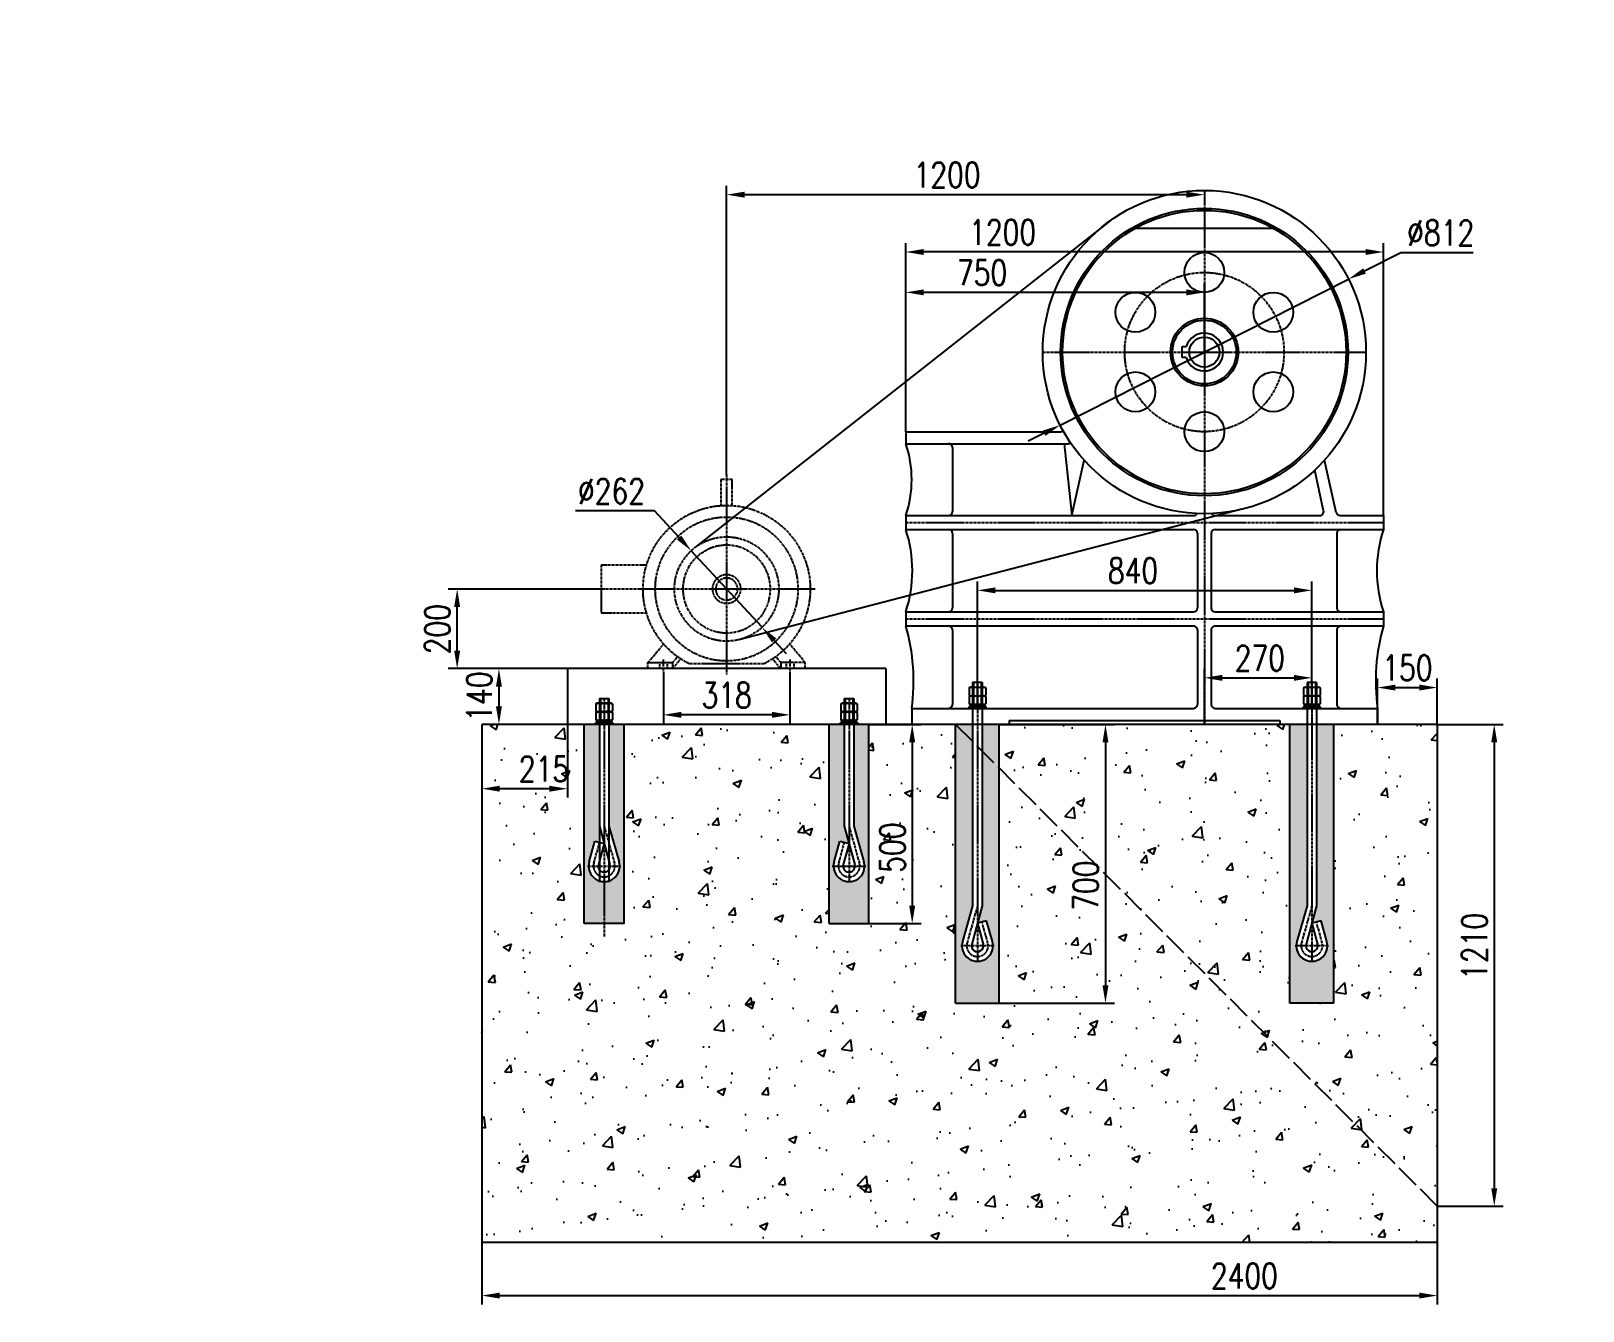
# Model space of a CAD drawing. Extents: x -2130 to 40755, y -2746 to 19315.
# Drawn here: x 7494 to 11392, y 3968 to 7182 of the extents above; entities that cross this region are included whole.
import ezdxf

# ---------------------------------------------------------------- set-up
doc = ezdxf.new("R2010")
doc.units = 0
doc.header["$LTSCALE"] = 5
doc.header["$MEASUREMENT"] = 0
for name, pattern in [('ACAD_ISO02W100', [15, 12, -3]), ('CENTER', [2, 1.25, -0.25, 0.25, -0.25]), ('DASHED', [0.75, 0.5, -0.25])]:
    doc.linetypes.add(name, pattern=pattern)
doc.layers.get('0').update_dxf_attribs({"linetype": 'CONTINUOUS'})
doc.layers.get('DEFPOINTS').update_dxf_attribs({"linetype": 'CONTINUOUS'})
for name, color, linetype in [('1', 1, 'CONTINUOUS'), ('2', 2, 'DASHED'), ('3', 3, 'CENTER'), ('DIM', 7, 'CONTINUOUS'), ('点画线', 3, 'CENTER'), ('虚线', 2, 'ACAD_ISO02W100')]:
    doc.layers.add(name, color=color, linetype=linetype)
doc.layers.add('粗实线', color=7, linetype='CONTINUOUS', lineweight=25)
doc.styles.add('HZ', font='gbenor.shx', dxfattribs={"bigfont": 'gbcbig.shx'})
doc.styles.get("Standard").update_dxf_attribs({"font": 'gbenor.shx', "bigfont": 'gbcbig.shx'})
doc.styles.add('样式 1', font='txt.shx', dxfattribs={"width": 0.78, "bigfont": 'gbcbig.shx'})
doc.dimstyles.new('20', dxfattribs={"dimscale": 20, "dimtxt": 3.5, "dimasz": 2.5, "dimexe": 0.18, "dimexo": 0, "dimgap": 0.5, "dimtad": 1, "dimtoh": 1, "dimdsep": 46, "dimtxsty": 'Standard', "dimcen": 0.09, "dimclrd": 1, "dimclre": 1, "dimclrt": 3, "dimazin": 2, "dimtm": 1e-09, "dimtfac": 1, "dimtmove": 0, "dimatfit": 3, "dimfxl": 0, "dimtolj": 1, "dimtzin": 0, "dimarcsym": 0})
doc.dimstyles.new('ISO-25', dxfattribs={"dimscale": 18, "dimtxt": 3.5, "dimasz": 2.5, "dimexe": 1.25, "dimexo": 0, "dimgap": 1, "dimtad": 1, "dimtoh": 1, "dimdsep": 46, "dimtxsty": 'HZ', "dimcen": 2.5, "dimclrd": 1, "dimclre": 1, "dimclrt": 3, "dimadec": 0, "dimazin": 0, "dimtfac": 1, "dimtmove": 0, "dimatfit": 0, "dimfxl": 0, "dimarcsym": 0})

# ---------------------------------------------------------------- blocks, each defined once
blk = doc.blocks.new('*D64')
at = {"layer": 'DEFPOINTS', "color": 0}
for p in [(10803.6, 6559.4), (10079.1, 6192.6)]:
    blk.add_point(p, dxfattribs=at)
at = {"layer": '粗实线', "color": 1, "lineweight": -2}
for p, q in [((10843.7, 6579.7), (10935.1, 6626)), ((10935.1, 6626), (11116.9, 6626)), ((10079.1, 6192.6), (10803.6, 6559.4)), ((10039, 6172.3), (9998.8, 6152))]:
    blk.add_line(p, q, dxfattribs=at)
at = {"layer": '粗实线', "color": 1}
for points in [[(10840.3, 6586.4), (10847.1, 6573), (10803.6, 6559.4)], [(10035.6, 6179), (10042.4, 6165.6), (10079.1, 6192.6)]]:
    blk.add_solid(points, dxfattribs=at)
at = {"layer": '粗实线', "color": 3, "insert": (11035, 6675.5), "char_height": 63, "attachment_point": 5, "style": '样式 1'}
blk.add_mtext('∅812', dxfattribs=at)
blk = doc.blocks.new('*D63')
at = {"layer": 'DEFPOINTS', "color": 0}
for p in [(9152.5, 5877.2), (9330.3, 5684.8)]:
    blk.add_point(p, dxfattribs=at)
at = {"layer": '粗实线', "color": 1, "lineweight": -2}
for p, q in [((9060.3, 5977), (8862.1, 5977)), ((9121.9, 5910.3), (9060.3, 5977)), ((9330.3, 5684.8), (9152.5, 5877.2)), ((9360.8, 5651.8), (9391.3, 5618.7))]:
    blk.add_line(p, q, dxfattribs=at)
at = {"layer": '粗实线', "color": 1}
for points in [[(9127.4, 5915.4), (9116.4, 5905.2), (9152.5, 5877.2)], [(9366.3, 5656.8), (9355.3, 5646.7), (9330.3, 5684.8)]]:
    blk.add_solid(points, dxfattribs=at)
at = {"layer": '粗实线', "color": 3, "insert": (8952.2, 6026.5), "char_height": 63, "attachment_point": 5, "style": '样式 1'}
blk.add_mtext('∅262', dxfattribs=at)
blk = doc.blocks.new('*D96')
at = {"layer": 'DEFPOINTS', "color": 0}
for p in [(9691.4, 6627.4), (9691.4, 6176), (10891.4, 5965.5)]:
    blk.add_point(p, dxfattribs=at)
at = {"layer": '粗实线', "color": 1, "lineweight": -2}
for p, q in [((9691.4, 6176), (9691.4, 6649.9)), ((10846.4, 6627.4), (9736.4, 6627.4)), ((10891.4, 5965.5), (10891.4, 6649.9))]:
    blk.add_line(p, q, dxfattribs=at)
at = {"layer": '粗实线', "color": 1}
for points in [[(9736.4, 6634.9), (9736.4, 6619.9), (9691.4, 6627.4)], [(10846.4, 6634.9), (10846.4, 6619.9), (10891.4, 6627.4)]]:
    blk.add_solid(points, dxfattribs=at)
at = {"layer": '粗实线', "color": 3, "insert": (9934.6, 6676.9), "char_height": 63, "attachment_point": 5, "style": '样式 1'}
blk.add_mtext('1200', dxfattribs=at)
blk = doc.blocks.new('*D68')
at = {"layer": 'DEFPOINTS', "color": 0}
for p in [(10711.4, 5777.6), (9871.4, 5490.9), (10711.4, 5481.1)]:
    blk.add_point(p, dxfattribs=at)
at = {"layer": '粗实线', "color": 1, "lineweight": -2}
for p, q in [((9871.4, 5490.9), (9871.4, 5800.1)), ((9916.4, 5777.6), (10666.4, 5777.6)), ((10711.4, 5481.1), (10711.4, 5800.1))]:
    blk.add_line(p, q, dxfattribs=at)
at = {"layer": '粗实线', "color": 1}
for points in [[(9916.4, 5785.1), (9916.4, 5770.1), (9871.4, 5777.6)], [(10666.4, 5785.1), (10666.4, 5770.1), (10711.4, 5777.6)]]:
    blk.add_solid(points, dxfattribs=at)
at = {"layer": '粗实线', "color": 3, "insert": (10262.1, 5827.1), "char_height": 63, "attachment_point": 5, "style": '样式 1'}
blk.add_mtext('840', dxfattribs=at)
blk = doc.blocks.new('*D95')
at = {"layer": 'DEFPOINTS', "color": 0}
for p in [(10711.4, 5557.9), (10711.4, 5481.1), (10441.4, 5441)]:
    blk.add_point(p, dxfattribs=at)
at = {"layer": '粗实线', "color": 1, "lineweight": -2}
for p, q in [((10441.4, 5441), (10441.4, 5580.4)), ((10711.4, 5481.1), (10711.4, 5580.4)), ((10486.4, 5557.9), (10666.4, 5557.9))]:
    blk.add_line(p, q, dxfattribs=at)
at = {"layer": '粗实线', "color": 1}
for points in [[(10486.4, 5565.4), (10486.4, 5550.4), (10441.4, 5557.9)], [(10666.4, 5565.4), (10666.4, 5550.4), (10711.4, 5557.9)]]:
    blk.add_solid(points, dxfattribs=at)
at = {"layer": '粗实线', "color": 3, "insert": (10580.7, 5607.4), "char_height": 63, "attachment_point": 5, "style": '样式 1'}
blk.add_mtext('270', dxfattribs=at)
blk = doc.blocks.new('*D94')
at = {"layer": 'DEFPOINTS', "color": 0}
for p in [(9691.4, 6526), (10441.4, 6376), (9691.4, 6176)]:
    blk.add_point(p, dxfattribs=at)
at = {"layer": '粗实线', "color": 1, "lineweight": -2}
for p, q in [((9691.4, 6176), (9691.4, 6548.5)), ((10396.4, 6526), (9736.4, 6526)), ((10441.4, 6376), (10441.4, 6548.5))]:
    blk.add_line(p, q, dxfattribs=at)
at = {"layer": '粗实线', "color": 1}
for points in [[(9736.4, 6533.5), (9736.4, 6518.5), (9691.4, 6526)], [(10396.4, 6533.5), (10396.4, 6518.5), (10441.4, 6526)]]:
    blk.add_solid(points, dxfattribs=at)
at = {"layer": '粗实线', "color": 3, "insert": (9883, 6575.5), "char_height": 63, "attachment_point": 5, "style": '样式 1'}
blk.add_mtext('750', dxfattribs=at)
blk = doc.blocks.new('*U0', base_point=(2278.5, -21185.5))
at = {"color": 7}
for p, q in [((2264.3, -20910.5), (2292.8, -20910.5)), ((2264.3, -20976), (2264.3, -20910.5)), ((2292.8, -20910.5), (2292.8, -20976)), ((2479.8, -21125.5), (2593.5, -21125.5)), ((2593.5, -21125.5), (2593.5, -21245.5)), ((2593.5, -21245.5), (2479.8, -21245.5)), ((2081, -21370.3), (2120.3, -21323.5)), ((2142.6, -21370.3), (2155.1, -21355.4)), ((2142.6, -21385.5), (2163.2, -21361)), ((2414.4, -21385.5), (2393.9, -21361)), ((2414.4, -21370.3), (2401.9, -21355.4)), ((2476, -21370.3), (2436.8, -21323.5)), ((2081, -21370.3), (2142.6, -21370.3)), ((2081, -21385.5), (2081, -21370.3)), ((2081, -21385.5), (2142.6, -21385.5)), ((2142.6, -21370.3), (2142.6, -21385.5)), ((2184.9, -21373.5), (2372.1, -21373.5)), ((2476, -21370.3), (2414.4, -21370.3)), ((2414.4, -21370.3), (2414.4, -21385.5)), ((2414.4, -21385.5), (2476, -21385.5)), ((2476, -21385.5), (2476, -21370.3))]:
    blk.add_line(p, q, dxfattribs=at)
at = {"color": 3, "linetype": 'CENTER'}
for p, q in [((2278.5, -20898.5), (2278.5, -21400.5)), ((2056.5, -21185.5), (2607, -21185.5))]:
    blk.add_line(p, q, dxfattribs=at)
at = {"color": 7}
for radius in [180, 110, 35.8, 27.5]:
    blk.add_circle((2278.5, -21185.5), radius, dxfattribs=at)
blk.add_arc((2278.5, -21185.5), 210, 296.461, 243.539, dxfattribs=at)
at = {"layer": '1', "color": 1}
for p, q in [((2068.5, -21185.5), (2068.5, -21184.5)), ((2488.5, -21185.5), (2488.5, -21184.5))]:
    blk.add_line(p, q, dxfattribs=at)
at = {"layer": '2', "color": 2}
for p, q in [((2110, -21370.3), (2110, -21385.5)), ((2129, -21370.3), (2129, -21385.5)), ((2428, -21370.3), (2428, -21385.5)), ((2447, -21370.3), (2447, -21385.5))]:
    blk.add_line(p, q, dxfattribs=at)
at = {"layer": '3', "color": 3}
for p, q in [((2119.5, -21362.3), (2119.5, -21393.5)), ((2437.5, -21362.3), (2437.5, -21393.5))]:
    blk.add_line(p, q, dxfattribs=at)
blk = doc.blocks.new('*D82')
at = {"layer": 'DEFPOINTS', "color": 0}
for p in [(8564.5, 5781), (8912.9, 5781), (8841.4, 5581)]:
    blk.add_point(p, dxfattribs=at)
at = {"layer": '粗实线', "color": 1, "lineweight": -2}
for p, q in [((8912.9, 5781), (8542, 5781)), ((8564.5, 5626), (8564.5, 5736)), ((8841.4, 5581), (8542, 5581))]:
    blk.add_line(p, q, dxfattribs=at)
at = {"layer": '粗实线', "color": 1}
for points in [[(8557, 5736), (8572, 5736), (8564.5, 5781)], [(8557, 5626), (8572, 5626), (8564.5, 5581)]]:
    blk.add_solid(points, dxfattribs=at)
at = {"layer": '粗实线', "color": 3, "insert": (8515, 5680.1), "char_height": 63, "attachment_point": 5, "rotation": 90, "style": '样式 1'}
blk.add_mtext('200', dxfattribs=at)
blk = doc.blocks.new('*D81')
at = {"layer": 'DEFPOINTS', "color": 0}
for p in [(9082.4, 5573), (9400.4, 5573), (9082.4, 5465)]:
    blk.add_point(p, dxfattribs=at)
at = {"layer": '粗实线', "color": 1, "lineweight": -2}
for p, q in [((9082.4, 5573), (9082.4, 5442.5)), ((9400.4, 5573), (9400.4, 5442.5)), ((9355.4, 5465), (9127.4, 5465))]:
    blk.add_line(p, q, dxfattribs=at)
at = {"layer": '粗实线', "color": 1}
for points in [[(9127.4, 5472.5), (9127.4, 5457.5), (9082.4, 5465)], [(9355.4, 5472.5), (9355.4, 5457.5), (9400.4, 5465)]]:
    blk.add_solid(points, dxfattribs=at)
at = {"layer": '粗实线', "color": 3, "insert": (9241.4, 5514.5), "char_height": 63, "attachment_point": 5, "style": '样式 1'}
blk.add_mtext('318', dxfattribs=at)
blk = doc.blocks.new('*D80')
at = {"layer": 'DEFPOINTS', "color": 0}
for p in [(8841.4, 5581), (8669.5, 5441), (8841.4, 5441)]:
    blk.add_point(p, dxfattribs=at)
at = {"layer": '粗实线', "color": 1, "lineweight": -2}
for p, q in [((8841.4, 5581), (8647, 5581)), ((8669.5, 5536), (8669.5, 5486)), ((8841.4, 5441), (8647, 5441))]:
    blk.add_line(p, q, dxfattribs=at)
at = {"layer": '粗实线', "color": 1}
for points in [[(8662, 5536), (8677, 5536), (8669.5, 5581)], [(8662, 5486), (8677, 5486), (8669.5, 5441)]]:
    blk.add_solid(points, dxfattribs=at)
at = {"layer": '粗实线', "color": 3, "insert": (8620, 5511), "char_height": 63, "attachment_point": 5, "rotation": 90, "style": '样式 1'}
blk.add_mtext('140', dxfattribs=at)
blk = doc.blocks.new('*U2')
at = {"layer": '3', "color": 7, "linetype": 'Continuous'}
for p, q in [((212.3, -21297.5), (212.3, -21301.5)), ((256.3, -21297.5), (212.3, -21297.5)), ((212.3, -21301.5), (256.3, -21301.5)), ((256.3, -21301.5), (256.3, -21297.5))]:
    blk.add_line(p, q, dxfattribs=at)
at = {"layer": '3', "color": 3, "linetype": 'CENTER'}
blk.add_line((234.3, -21289.5), (234.3, -21309.5), dxfattribs=at)
blk = doc.blocks.new('*U3')
at = {"layer": '3', "color": 3, "linetype": 'CENTER'}
blk.add_line((234.3, -21279.5), (234.3, -21309.5), dxfattribs=at)
at = {"layer": '3', "color": 7, "linetype": 'Continuous'}
for p, q in [((216.1, -21291.5), (216.1, -21297.5)), ((252.6, -21291.5), (216.1, -21291.5)), ((216.1, -21297.5), (252.6, -21297.5)), ((234.3, -21297.5), (230.8, -21291.5)), ((234.3, -21291.5), (237.8, -21297.5)), ((252.6, -21297.5), (252.6, -21291.5))]:
    blk.add_line(p, q, dxfattribs=at)
blk = doc.blocks.new('*U4')
at = {"layer": '3', "color": 7, "linetype": 'Continuous'}
for p, q in [((213.5, -21271.6), (216.3, -21270)), ((213.5, -21271.6), (213.5, -21289.9)), ((216.3, -21270), (252.3, -21270)), ((223.9, -21271.6), (223.9, -21289.9)), ((244.7, -21271.6), (244.7, -21289.9)), ((252.3, -21270), (255.1, -21271.6)), ((255.1, -21271.6), (255.1, -21289.9)), ((213.5, -21289.9), (216.3, -21291.5)), ((216.3, -21291.5), (252.3, -21291.5)), ((252.3, -21291.5), (255.1, -21289.9))]:
    blk.add_line(p, q, dxfattribs=at)
at = {"layer": '3', "color": 3, "linetype": 'CENTER'}
blk.add_line((234.3, -21265.7), (234.3, -21295.8), dxfattribs=at)
at = {"layer": '3', "color": 7, "linetype": 'Continuous'}
for centre, radius, start, end in [((218.7, -21279.2), 9.2, 55.6158, 124.3842), ((234.3, -21304.4), 34.4, 72.412, 107.588), ((249.9, -21279.2), 9.2, 55.6158, 124.3842), ((218.7, -21282.3), 9.2, 235.6158, 304.3842), ((234.3, -21257.1), 34.4, 252.412, 287.588), ((249.9, -21282.3), 9.2, 235.6158, 304.3842)]:
    blk.add_arc(centre, radius, start, end, dxfattribs=at)
blk = doc.blocks.new('*D70')
at = {"layer": 'DEFPOINTS', "color": 0}
for p in [(10441.4, 6782), (10441.4, 6771.4), (9241.4, 6068)]:
    blk.add_point(p, dxfattribs=at)
at = {"layer": '粗实线', "color": 1, "lineweight": -2}
for p, q in [((9241.4, 6068), (9241.4, 6793.9)), ((9286.4, 6771.4), (10396.4, 6771.4)), ((10441.4, 6782), (10441.4, 6748.9))]:
    blk.add_line(p, q, dxfattribs=at)
at = {"layer": '粗实线', "color": 1}
for points in [[(9286.4, 6778.9), (9286.4, 6763.9), (9241.4, 6771.4)], [(10396.4, 6778.9), (10396.4, 6763.9), (10441.4, 6771.4)]]:
    blk.add_solid(points, dxfattribs=at)
at = {"layer": '粗实线', "color": 3, "insert": (9795.1, 6820.9), "char_height": 63, "attachment_point": 5, "style": '样式 1'}
blk.add_mtext('1200', dxfattribs=at)
blk = doc.blocks.new('*D97')
at = {"layer": 'DEFPOINTS', "color": 0}
for p in [(8626.4, 4141), (11026.4, 4141), (11026.4, 4006.5)]:
    blk.add_point(p, dxfattribs=at)
at = {"layer": '粗实线', "color": 1, "lineweight": -2}
for p, q in [((8626.4, 4141), (8626.4, 3984)), ((11026.4, 4141), (11026.4, 3984)), ((8671.4, 4006.5), (10981.4, 4006.5))]:
    blk.add_line(p, q, dxfattribs=at)
at = {"layer": '粗实线', "color": 1}
for points in [[(8671.4, 4014), (8671.4, 3999), (8626.4, 4006.5)], [(10981.4, 4014), (10981.4, 3999), (11026.4, 4006.5)]]:
    blk.add_solid(points, dxfattribs=at)
at = {"layer": '粗实线', "color": 3, "insert": (10541.9, 4056), "char_height": 63, "attachment_point": 5, "style": '样式 1'}
blk.add_mtext('2400', dxfattribs=at)
blk = doc.blocks.new('*D98')
at = {"layer": 'DEFPOINTS', "color": 0}
for p in [(11026.4, 5533.5), (10876.4, 5441), (11026.4, 5441)]:
    blk.add_point(p, dxfattribs=at)
at = {"layer": '粗实线', "color": 1, "lineweight": -2}
for p, q in [((10876.4, 5441), (10876.4, 5556)), ((11026.4, 5441), (11026.4, 5556)), ((10921.4, 5533.5), (10981.4, 5533.5))]:
    blk.add_line(p, q, dxfattribs=at)
at = {"layer": '粗实线', "color": 1}
for points in [[(10921.4, 5541), (10921.4, 5526), (10876.4, 5533.5)], [(10981.4, 5541), (10981.4, 5526), (11026.4, 5533.5)]]:
    blk.add_solid(points, dxfattribs=at)
at = {"layer": '粗实线', "color": 3, "insert": (10951.4, 5583), "char_height": 63, "attachment_point": 5, "style": '样式 1'}
blk.add_mtext('150', dxfattribs=at)
blk = doc.blocks.new('*D99')
at = {"layer": 'DEFPOINTS', "color": 0}
for p in [(8626.4, 5441), (8841.4, 5441), (8626.4, 5279.5)]:
    blk.add_point(p, dxfattribs=at)
at = {"layer": '粗实线', "color": 1, "lineweight": -2}
for p, q in [((8626.4, 5441), (8626.4, 5257)), ((8841.4, 5441), (8841.4, 5257)), ((8796.4, 5279.5), (8671.4, 5279.5))]:
    blk.add_line(p, q, dxfattribs=at)
at = {"layer": '粗实线', "color": 1}
for points in [[(8671.4, 5287), (8671.4, 5272), (8626.4, 5279.5)], [(8796.4, 5287), (8796.4, 5272), (8841.4, 5279.5)]]:
    blk.add_solid(points, dxfattribs=at)
at = {"layer": '粗实线', "color": 3, "insert": (8782.5, 5329), "char_height": 63, "attachment_point": 5, "style": '样式 1'}
blk.add_mtext('215', dxfattribs=at)
blk = doc.blocks.new('*D102')
at = {"layer": 'DEFPOINTS', "color": 0}
for p in [(9598.9, 5441), (9598.9, 4941), (9707.5, 4941)]:
    blk.add_point(p, dxfattribs=at)
at = {"layer": '粗实线', "color": 1, "lineweight": -2}
for p, q in [((9598.9, 5441), (9730, 5441)), ((9707.5, 5396), (9707.5, 4986)), ((9598.9, 4941), (9730, 4941))]:
    blk.add_line(p, q, dxfattribs=at)
at = {"layer": '粗实线', "color": 1}
for points in [[(9700, 5396), (9715, 5396), (9707.5, 5441)], [(9700, 4986), (9715, 4986), (9707.5, 4941)]]:
    blk.add_solid(points, dxfattribs=at)
at = {"layer": '粗实线', "color": 3, "insert": (9658, 5131.5), "char_height": 63, "attachment_point": 5, "rotation": 90, "style": '样式 1'}
blk.add_mtext('500', dxfattribs=at)
blk = doc.blocks.new('*D103')
at = {"layer": 'DEFPOINTS', "color": 0}
for p in [(9926.4, 5441), (9926.4, 4741), (10193, 4741)]:
    blk.add_point(p, dxfattribs=at)
at = {"layer": '粗实线', "color": 1, "lineweight": -2}
for p, q in [((9926.4, 5441), (10215.5, 5441)), ((10193, 5396), (10193, 4786)), ((9926.4, 4741), (10215.5, 4741))]:
    blk.add_line(p, q, dxfattribs=at)
at = {"layer": '粗实线', "color": 1}
for points in [[(10185.5, 5396), (10200.5, 5396), (10193, 5441)], [(10185.5, 4786), (10200.5, 4786), (10193, 4741)]]:
    blk.add_solid(points, dxfattribs=at)
at = {"layer": '粗实线', "color": 3, "insert": (10143.5, 5036), "char_height": 63, "attachment_point": 5, "rotation": 90, "style": '样式 1'}
blk.add_mtext('700', dxfattribs=at)
blk = doc.blocks.new('*D112')
at = {"layer": 'DEFPOINTS', "color": 0}
for p in [(11026.4, 5441), (11026.4, 4231), (11169.5, 4231)]:
    blk.add_point(p, dxfattribs=at)
at = {"layer": '粗实线', "color": 1, "lineweight": -2}
for p, q in [((11026.4, 5441), (11192, 5441)), ((11169.5, 5396), (11169.5, 4276)), ((11026.4, 4231), (11192, 4231))]:
    blk.add_line(p, q, dxfattribs=at)
at = {"layer": '粗实线', "color": 1}
for points in [[(11162, 5396), (11177, 5396), (11169.5, 5441)], [(11162, 4276), (11177, 4276), (11169.5, 4231)]]:
    blk.add_solid(points, dxfattribs=at)
at = {"layer": '粗实线', "color": 3, "insert": (11120, 4883.5), "char_height": 63, "attachment_point": 5, "rotation": 90, "style": '样式 1'}
blk.add_mtext('1210', dxfattribs=at)
blk = doc.blocks.new('*D278')
at = {"color": 1, "lineweight": -2}
for p, q in [((6935.4, 16333.9), (7097.2, 16333.9)), ((7093.6, 16283.9), (7093.6, 16121.9)), ((6935.4, 16071.9), (7097.2, 16071.9))]:
    blk.add_line(p, q, dxfattribs=at)
at = {"color": 1}
for points in [[(7085.3, 16283.9), (7101.9, 16283.9), (7093.6, 16333.9)], [(7085.3, 16121.9), (7101.9, 16121.9), (7093.6, 16071.9)]]:
    blk.add_solid(points, dxfattribs=at)
at = {"layer": 'DEFPOINTS', "color": 0}
for p in [(6935.4, 16333.9), (6935.4, 16071.9), (7093.6, 16071.9), (39034.1, 3641.5), (39354.1, 3641.5), (39354.1, 3527)]:
    blk.add_point(p, dxfattribs=at)
at = {"layer": '粗实线', "color": 1, "lineweight": -2}
for p, q in [((39034.1, 3641.5), (39034.1, 3504.5)), ((39354.1, 3641.5), (39354.1, 3504.5)), ((39079.1, 3527), (39309.1, 3527))]:
    blk.add_line(p, q, dxfattribs=at)
at = {"layer": '粗实线', "color": 1}
for points in [[(39079.1, 3534.5), (39079.1, 3519.5), (39034.1, 3527)], [(39309.1, 3534.5), (39309.1, 3519.5), (39354.1, 3527)]]:
    blk.add_solid(points, dxfattribs=at)
at = {"color": 3, "insert": (7048.6, 16202.9), "char_height": 70, "attachment_point": 5, "rotation": 90}
blk.add_mtext('\\A1;262', dxfattribs=at)
at = {"layer": '粗实线', "color": 3, "insert": (39206.5, 3576.5), "char_height": 63, "attachment_point": 5, "style": '样式 1'}
blk.add_mtext('320', dxfattribs=at)

msp = doc.modelspace()

# ---------------------------------------------------------------- hatches: boundary and pattern name
h = msp.add_hatch()
h.set_pattern_fill('AR-CONC', color=256, scale=30, style=0)
h.paths.add_polyline_path([(9926.3604, 5331.0272), (9926.3604, 4741.0272), (9816.3604, 4741.0272), (9816.3604, 5441.0272), (9598.8604, 5441.0272), (9598.8604, 4941.0272), (9498.8604, 4941.0272), (9498.8604, 5441.0272), (8983.8604, 5441.0272), (8983.8604, 4941.0272), (8883.8604, 4941.0272), (8883.8604, 5441.0272), (8841.3604, 5441.0272), (8626.3604, 5441.0272), (8626.3604, 4141.0272), (11026.3604, 4141.0272), (11026.3604, 4231.0272)])
h.paths.add_polyline_path([(10656.3604, 5441.0272), (9926.3604, 5441.0272), (9926.3604, 5331.0272), (11026.3604, 4231.0272), (11026.3604, 5441.0272), (10766.3604, 5441.0272), (10766.3604, 4741.0272), (10656.3604, 4741.0272)])
h.paths.add_polyline_path([(8709.42, 5376.25), (8855.58, 5376.25), (8855.58, 5281.75), (8709.42, 5281.75)], flags=24)
h.paths.add_polyline_path([(9610.75, 5058.42), (9610.75, 5204.58), (9705.25, 5204.58), (9705.25, 5058.42)], flags=24)
h.paths.add_polyline_path([(10096.25, 4962.92), (10096.25, 5109.08), (10190.75, 5109.08), (10190.75, 4962.92)], flags=24)
h = msp.add_hatch()
h.set_pattern_fill('AR-CONC', color=256, scale=10, style=0)
h.set_pattern_definition([(50, (0, 0), (71.72602, -6.2752), [7.5, -82.5]), (355, (0, 0), (-13.87513, 75.2192), [6, -66]), (100.4514, (5.98, -0.52), (57.85094, 68.94395), [6.374, -70.1142]), (46.1842, (0, 20), (106.7241, -16.5519), [11.25, -123.75]), (96.6356, (8.89, 18.62), (93.4663, 97.4118), [9.561, -105.1713]), (351.1842, (0, 20), (93.4662, 97.4119), [9, -99]), (21, (10, 15), (59.6907, -40.2619), [7.5, -82.5]), (326, (10, 15), (24.33153, 72.515), [6, -66]), (71.4514, (14.974, 11.645), (84.02226, 32.25305), [6.374, -70.1142]), (37.5, (0, 0), (1.215986, 33.289385), [0, -65.2, 0, -67, 0, -66.25]), (7.5, (0, 0), (26.30695, 39.44117), [0, -38.2, 0, -63.7, 0, -25.25]), (327.5, (-22.3, 0), (53.382244, -2.25549), [0, -25, 0, -78, 0, -103.5]), (317.5, (-32.3, 0), (58.31862, 10.0105), [0, -32.5, 0, -51.8, 0, -73.5])])
h.paths.add_polyline_path([(10699.3604, 5441.0272), (10656.3604, 5441.0272), (10656.3604, 4741.0272), (10766.3604, 4741.0272), (10766.3604, 5441.0272), (10723.3604, 5441.0272), (10723.3604, 4985.1911), (10711.3604, 4941.6485), (10734.4978, 4948.0249), (10748.8611, 4895.901, -1.325575571), (10673.8598, 4895.901), (10699.3604, 4985.1911)])
h.paths.add_polyline_path([(9859.3604, 5398.0272), (9816.3604, 5441.0272), (9816.3604, 4741.0272), (9926.3604, 4741.0272), (9926.3604, 5331.0272), (9883.3604, 5374.0272), (9883.3604, 4985.0718), (9871.3604, 4941.5291), (9894.4978, 4947.9056), (9908.8611, 4895.7817, -1.325575571), (9833.8598, 4895.7817), (9859.3604, 4985.0718)])
h.paths.add_polyline_path([(9926.3604, 5441.0272), (9883.3604, 5441.0272), (9883.3604, 5374.0272), (9926.3604, 5331.0272)], flags=17)
h.paths.add_polyline_path([(9859.3604, 5441.0272), (9816.3604, 5441.0272), (9859.3604, 5398.0272)], flags=17)
h.paths.add_polyline_path([(9598.8604, 5441.0272), (9560.8604, 5441.0272), (9560.8604, 5185.0718), (9586.3611, 5095.7817, -1.325575571), (9511.3598, 5095.7817), (9525.723, 5147.9056), (9548.8604, 5141.5291), (9536.8604, 5185.0718), (9536.8604, 5441.0272), (9526.8604, 5441.0272), (9498.8604, 5441.0272), (9498.8604, 4941.0272), (9598.8604, 4941.0272)])
h.paths.add_polyline_path([(8983.8604, 5441.0272), (8945.8604, 5441.0272), (8945.8604, 5185.0718), (8971.3611, 5095.7817, -0.49824921), (8933.8604, 5046.0718), (8933.8604, 4941.0272), (8983.8604, 4941.0272)])
h.paths.add_polyline_path([(8921.8604, 5441.0272), (8911.8604, 5441.0272), (8883.8604, 5441.0272), (8883.8604, 4941.0272), (8933.8604, 4941.0272), (8933.8604, 5046.0718, -0.49824921), (8896.3598, 5095.7817), (8910.723, 5147.9056), (8921.8604, 5144.8363)])

# ---------------------------------------------------------------- linework, layer by layer
for p, q in [((10205.2239, 6706.2931), (9165.1686, 5887.5908)), ((10535.8346, 5981.172), (9271.8435, 5653.6232))]:
    msp.add_line(p, q)
at = {"color": 7}
for p, q in [((9859.3604, 5546.0718), (9859.3604, 4985.0718)), ((9883.3604, 5546.0718), (9859.3604, 5546.0718)), ((9883.3604, 5546.0718), (9883.3604, 4985.0718)), ((10723.3604, 5546.1911), (10699.3604, 5546.1911)), ((10699.3604, 5546.1911), (10699.3604, 4985.1911)), ((10723.3604, 5546.1911), (10723.3604, 4985.1911)), ((8921.8604, 5506.0718), (8921.8604, 5045.0718)), ((8921.8604, 5506.0718), (8945.8604, 5506.0718)), ((8945.8604, 5506.0718), (8945.8604, 5045.0718)), ((9536.8604, 5506.0718), (9536.8604, 5185.0718)), ((9536.8604, 5506.0718), (9560.8604, 5506.0718)), ((9560.8604, 5506.0718), (9560.8604, 5185.0718)), ((9883.3604, 5486.0718), (9859.3604, 5486.0718)), ((10723.3604, 5486.1911), (10699.3604, 5486.1911)), ((8921.8604, 5446.0718), (8945.8604, 5446.0718)), ((9536.8604, 5446.0718), (9560.8604, 5446.0718)), ((8921.8604, 5185.0718), (8948.3213, 5089.0571)), ((8945.8604, 5185.0718), (8971.3611, 5095.7817)), ((9536.8604, 5185.0718), (9563.3213, 5089.0571)), ((9560.8604, 5185.0718), (9586.3611, 5095.7817)), ((8896.3598, 5095.7817), (8910.723, 5147.9056)), ((8910.723, 5147.9056), (8933.8604, 5141.5291)), ((9511.3598, 5095.7817), (9525.723, 5147.9056)), ((9525.723, 5147.9056), (9548.8604, 5141.5291)), ((8933.8604, 5141.5291), (8919.3995, 5089.0571)), ((9548.8604, 5141.5291), (9534.3995, 5089.0571)), ((9859.3604, 4985.0718), (9833.8598, 4895.7817)), ((9883.3604, 4985.0718), (9856.8995, 4889.0571)), ((10699.3604, 4985.1911), (10673.8598, 4895.901)), ((10723.3604, 4985.1911), (10696.8995, 4889.1764)), ((9894.4978, 4947.9056), (9871.3604, 4941.5291)), ((9871.3604, 4941.5291), (9885.8213, 4889.0571)), ((9908.8611, 4895.7817), (9894.4978, 4947.9056)), ((10734.4978, 4948.0249), (10711.3604, 4941.6485)), ((10711.3604, 4941.6485), (10725.8213, 4889.1764)), ((10748.8611, 4895.901), (10734.4978, 4948.0249))]:
    msp.add_line(p, q, dxfattribs=at)
for centre, radius, start, end in [((8933.8604, 5085.0718), 39, 164.0610213, 15.9389787), ((8933.8604, 5085.0718), 15, 164.5922146, 15.4077854), ((9548.8604, 5085.0718), 39, 164.0610213, 15.9389787), ((9548.8604, 5085.0718), 15, 164.5922146, 15.4077854), ((9871.3604, 4885.0718), 39, 164.0610213, 15.9389787), ((9871.3604, 4885.0718), 15, 164.5922146, 15.4077854), ((10711.3604, 4885.1911), 39, 164.0610213, 15.9389787), ((10711.3604, 4885.1911), 15, 164.5922146, 15.4077854)]:
    msp.add_arc(centre, radius, start, end, dxfattribs=at)
at = {"layer": '1', "color": 1}
for p, q in [((9861.7604, 5546.0718), (9861.7604, 5486.0718)), ((9880.9604, 5546.0718), (9880.9604, 5486.0718)), ((10701.7604, 5546.1911), (10701.7604, 5486.1911)), ((10720.9604, 5546.1911), (10720.9604, 5486.1911)), ((8924.2604, 5506.0718), (8924.2604, 5446.0718)), ((8943.4604, 5506.0718), (8943.4604, 5446.0718)), ((9539.2604, 5506.0718), (9539.2604, 5446.0718)), ((9558.4604, 5506.0718), (9558.4604, 5446.0718)), ((9861.7604, 5486.0718), (9859.3604, 5483.0718)), ((9880.9604, 5486.0718), (9883.3604, 5483.0718)), ((10701.7604, 5486.1911), (10699.3604, 5483.1911)), ((10720.9604, 5486.1911), (10723.3604, 5483.1911)), ((8924.2604, 5446.0718), (8921.8604, 5443.0718)), ((8943.4604, 5446.0718), (8945.8604, 5443.0718)), ((9539.2604, 5446.0718), (9536.8604, 5443.0718)), ((9558.4604, 5446.0718), (9560.8604, 5443.0718))]:
    msp.add_line(p, q, dxfattribs=at)
at = {"layer": '3', "color": 3}
for p, q in [((8933.8604, 5185.0718), (8959.8576, 5092.3618)), ((9548.8604, 5185.0718), (9574.8576, 5092.3618)), ((8907.8632, 5092.3618), (8922.2917, 5144.7174)), ((9522.8632, 5092.3618), (9537.2917, 5144.7174)), ((8891.8604, 5085.0718), (8975.8604, 5085.0718)), ((9506.8604, 5085.0718), (9590.8604, 5085.0718)), ((9871.3604, 4985.0718), (9845.3632, 4892.3618)), ((10711.3604, 4985.1911), (10685.3632, 4892.4811)), ((9897.3576, 4892.3618), (9882.9291, 4944.7174)), ((10737.3576, 4892.4811), (10722.9291, 4944.8367)), ((9913.3604, 4885.0718), (9829.3604, 4885.0718)), ((10753.3604, 4885.1911), (10669.3604, 4885.1911))]:
    msp.add_line(p, q, dxfattribs=at)
at = {"layer": '3'}
msp.add_circle((9241.3604, 5781.0272), 131, dxfattribs=at)
at = {"layer": '3', "color": 3}
for centre in [(8933.8604, 5085.0718), (9548.8604, 5085.0718), (9871.3604, 4885.0718), (10711.3604, 4885.1911)]:
    msp.add_arc(centre, 27, 164.3357331, 15.6642669, dxfattribs=at)
at = {"layer": 'DIM'}
msp.add_line((10616.3918, 6686.0272), (10266.329, 6686.0272), dxfattribs=at)
at = {"layer": 'DIM', "color": 3, "linetype": 'CENTER'}
for p, q in [((10441.3604, 6427.0272), (10441.3604, 6315.5272)), ((10383.9604, 6376.0272), (10492.3604, 6376.0272))]:
    msp.add_line(p, q, dxfattribs=at)
at = {"layer": 'DIM', "color": 7, "linetype": 'Continuous'}
for p, q in [((10385.6604, 6390.0272), (10395.9704, 6390.0272)), ((10385.6604, 6362.0272), (10385.6604, 6390.0272)), ((10395.9704, 6362.0272), (10385.6604, 6362.0272))]:
    msp.add_line(p, q, dxfattribs=at)
at = {"layer": 'DIM'}
for centre, radius in [((10441.3604, 6376.0272), 361), ((10441.3604, 6376.0272), 356), ((10441.3604, 6576.0272), 50), ((10268.1553, 6476.0272), 50), ((10614.5655, 6476.0272), 50), ((10441.3604, 6376.0272), 85), ((10441.3604, 6376.0272), 80), ((10441.3604, 6376.0272), 37.6704), ((10268.1553, 6276.0272), 50), ((10614.5655, 6276.0272), 50), ((10441.3604, 6176.0272), 50)]:
    msp.add_circle(centre, radius, dxfattribs=at)
at = {"layer": 'DIM', "color": 7, "linetype": 'Continuous'}
msp.add_arc((10441.3604, 6376.0272), 47.5, 197.1417579, 162.8582421, dxfattribs=at)
at = {"layer": '点画线'}
for p, q in [((10441.3604, 6782.0272), (10441.3604, 5441.0272)), ((10035.3604, 6376.0272), (10847.3604, 6376.0272)), ((9691.3604, 5948.0272), (10891.3604, 5948.0272)), ((9691.3604, 5706.0272), (10891.3604, 5706.0272)), ((9871.3604, 5546.0718), (9871.3604, 4846.0718)), ((10711.3604, 5546.1911), (10711.3604, 4846.1911)), ((10711.3604, 5538.7775), (10711.3604, 5400.9079)), ((8933.8604, 5506.0718), (8933.8604, 4906.0718)), ((9548.8604, 5506.0718), (9548.8604, 5046.0718))]:
    msp.add_line(p, q, dxfattribs=at)
msp.add_circle((10441.3604, 6376.0272), 200, dxfattribs=at)
at = {"layer": '粗实线'}
for p, q in [((9691.3604, 6176.0272), (9691.3604, 6146.0272)), ((9691.3604, 6176.0272), (10080.4354, 6176.0272)), ((9691.3604, 6146.0272), (10098.2106, 6146.0272)), ((9808.3604, 6136.0272), (9808.3604, 5975.5272)), ((10089.4958, 6146.0272), (10108.3604, 5965.5272)), ((10108.3604, 5965.5272), (10139.1796, 6104.8764)), ((10772.6264, 5973.3677), (10743.5412, 6104.8764)), ((10740.9462, 5977.6867), (10718.4721, 6079.3033)), ((9691.3604, 5965.5272), (10108.3604, 5965.5272)), ((9691.3604, 5965.5272), (9691.3604, 5930.5272)), ((10108.3604, 5965.5272), (10413.8604, 5965.5272)), ((10468.8604, 5965.5272), (10731.1822, 5965.5272)), ((10782.3904, 5965.5272), (10891.3604, 5965.5272)), ((10891.3604, 5965.5272), (10891.3604, 5930.5272)), ((9691.3604, 5930.5272), (10413.8604, 5930.5272)), ((10468.8604, 5930.5272), (10891.3604, 5930.5272)), ((9808.3604, 5920.5272), (9808.3604, 5733.5272)), ((10423.8604, 5920.5272), (10423.8604, 5733.5272)), ((10458.8604, 5920.5272), (10458.8604, 5733.5272)), ((10774.3604, 5920.5272), (10774.3604, 5733.5272)), ((9691.3604, 5723.5272), (10413.8604, 5723.5272)), ((9691.3604, 5723.5272), (9691.3604, 5688.5272)), ((10468.8604, 5723.5272), (10891.3604, 5723.5272)), ((10891.3604, 5723.5272), (10891.3604, 5688.5272)), ((9691.3604, 5688.5272), (10413.8604, 5688.5272)), ((9808.3604, 5678.5272), (9808.3604, 5491.0272)), ((10423.8604, 5678.5272), (10423.8604, 5491.0272)), ((10458.8604, 5678.5272), (10458.8604, 5491.0272)), ((10468.8604, 5688.5272), (10891.3604, 5688.5272)), ((10774.3604, 5678.5272), (10774.3604, 5491.0272)), ((9641.3604, 5581.0272), (8841.3604, 5581.0272)), ((8841.3604, 5581.0272), (8841.3604, 5441.0272)), ((9641.3604, 5581.0272), (9641.3604, 5441.0272)), ((9706.3604, 5481.0272), (10413.8604, 5481.0272)), ((9706.3604, 5481.0272), (9706.3604, 5441.0272)), ((10468.8604, 5481.0272), (10711.3604, 5481.0272)), ((10711.3604, 5481.0272), (10876.3604, 5481.0272)), ((10876.3604, 5481.0272), (10876.3604, 5441.0272)), ((11026.3604, 5441.0272), (8626.3604, 5441.0272)), ((8626.3604, 5441.0272), (8626.3604, 4141.0272)), ((9641.3604, 5441.0272), (8841.3604, 5441.0272)), ((8883.8604, 4941.0272), (8883.8604, 5441.0272)), ((8983.8604, 4941.0272), (8983.8604, 5441.0272)), ((9498.8604, 4941.0272), (9498.8604, 5441.0272)), ((9598.8604, 4941.0272), (9598.8604, 5441.0272)), ((9816.3604, 4741.0272), (9816.3604, 5441.0272)), ((9926.3604, 4741.0272), (9926.3604, 5441.0272)), ((9951.3604, 5451.0272), (10631.3604, 5451.0272)), ((9951.3604, 5451.0272), (9951.3604, 5441.0272)), ((10631.3604, 5451.0272), (10631.3604, 5441.0272)), ((10656.3604, 4741.0272), (10656.3604, 5441.0272)), ((10766.3604, 4741.0272), (10766.3604, 5441.0272)), ((11026.3604, 5441.0272), (11026.3604, 4141.0272)), ((8983.8604, 4941.0272), (8883.8604, 4941.0272)), ((9498.8604, 4941.0272), (9598.8604, 4941.0272)), ((9816.3604, 4741.0272), (9926.3604, 4741.0272)), ((10766.3604, 4741.0272), (10656.3604, 4741.0272)), ((8626.3604, 4141.0272), (11026.3604, 4141.0272))]:
    msp.add_line(p, q, dxfattribs=at)
msp.add_circle((10441.3604, 6376.0272), 406, dxfattribs=at)
for centre, radius, start, end in [((10080.4354, 6186.0272), 10, 270, 309.2959556), ((9426.3039, 6055.7772), 280, 341.1966267, 18.8033733), ((9798.3604, 6136.0272), 10, 0, 90), ((10098.2106, 6156.0272), 10, 270, 312.6660805), ((9798.3604, 5975.5272), 10, 270, 0), ((10413.8604, 5975.5272), 10, 270, 329.5955988), ((10468.8604, 5975.5272), 10, 210.4044012, 270), ((10731.1822, 5975.5272), 10, 270, 12.4710863), ((10782.3904, 5975.5272), 10, 192.4710863, 270), ((9378.0112, 5827.0272), 330, 341.7214881, 18.2785119), ((9798.3604, 5920.5272), 10, 0, 90), ((10413.8604, 5920.5272), 10, 0, 90), ((10468.8604, 5920.5272), 10, 90, 180), ((10784.3604, 5920.5272), 10, 90, 180), ((11204.7097, 5827.0272), 330, 161.7214881, 198.2785119), ((9798.3604, 5733.5272), 10, 270, 0), ((10413.8604, 5733.5272), 10, 270, 0), ((10468.8604, 5733.5272), 10, 180, 270), ((10784.3604, 5733.5272), 10, 180, 270), ((9208.4382, 5549.325), 502.5844, 352.189729, 16.0796137), ((9798.3604, 5678.5272), 10, 0, 90), ((10413.8604, 5678.5272), 10, 0, 90), ((10468.8604, 5678.5272), 10, 90, 180), ((10784.3604, 5678.5272), 10, 90, 180), ((11374.2826, 5549.325), 502.5844, 163.9203863, 187.810271), ((9798.3604, 5491.0272), 10, 270, 0), ((10413.8604, 5491.0272), 10, 270, 0), ((10468.8604, 5491.0272), 10, 180, 270), ((10784.3604, 5491.0272), 10, 180, 270)]:
    msp.add_arc(centre, radius, start, end, dxfattribs=at)
at = {"layer": '虚线'}
msp.add_line((9816.3604, 5441.0272), (11026.3604, 4231.0272), dxfattribs=at)

# ---------------------------------------------------------------- block references
at = {"layer": '3', "xscale": -1}
msp.add_blockref('*U0', (9241.3604, 5781.0272), dxfattribs=at)
at = {"layer": '3', "color": 3, "linetype": 'CENTER'}
for name, p in [('*U4', (9637.0534, 26804.1415)), ('*U4', (10477.0534, 26804.2608)), ('*U4', (9637.0534, 26782.5378)), ('*U3', (9637.0534, 26782.5378)), ('*U4', (10477.0534, 26782.6572)), ('*U3', (10477.0534, 26782.6572)), ('*U2', (9637.0534, 26782.5378)), ('*U2', (10477.0534, 26782.6572))]:
    msp.add_blockref(name, p, dxfattribs=at)
at = {"layer": '3', "color": 3, "linetype": 'CENTER', "xscale": -1}
for name, p in [('*U4', (9168.1674, 26764.1415)), ('*U4', (9783.1674, 26764.1415)), ('*U4', (9168.1674, 26742.5378)), ('*U3', (9168.1674, 26742.5378)), ('*U4', (9783.1674, 26742.5378)), ('*U3', (9783.1674, 26742.5378)), ('*U2', (9168.1674, 26742.5378)), ('*U2', (9783.1674, 26742.5378))]:
    msp.add_blockref(name, p, dxfattribs=at)

# ---------------------------------------------------------------- dimensions: what is measured, and where the dimension line sits
dim = msp.add_linear_dim(base=(7093.5862, 16071.873), p1=(6935.3888, 16333.873), p2=(6935.3888, 16071.873), angle=90, dimstyle='20')
dim.commit()
dim.dimension.update_dxf_attribs({"geometry": '*D278', "text_midpoint": (7048.5862, 16202.873)})
at = {"layer": '粗实线'}
for base, p1, p2, picture, middle in [((39354.0827, 3527), (39034.0827, 3641.5272), (39354.0827, 3641.5272), '*D278', (39206.5, 3527)), ((9691.3604, 6627.3926), (10891.3604, 5965.5272), (9691.3604, 6176.0272), '*D96', (9934.5756, 6627.3926)), ((9691.3604, 6526.0272), (10441.3604, 6376.0272), (9691.3604, 6176.0272), '*D94', (9883.0345, 6526.0272)), ((10711.3604, 5777.5896), (9871.3604, 5490.9236), (10711.3604, 5481.1465), '*D68', (10262.065, 5777.5896)), ((10711.3604, 5557.9129), (10441.3604, 5441.0272), (10711.3604, 5481.1465), '*D95', (10580.6723, 5557.9129)), ((11026.3604, 5533.5), (10876.3604, 5441.0272), (11026.3604, 5441.0272), '*D98', (10951.3604, 5533.5)), ((8626.3604, 5279.5), (8841.3604, 5441.0272), (8626.3604, 5441.0272), '*D99', (8782.5, 5279.5))]:
    dim = msp.add_linear_dim(base=base, p1=p1, p2=p2, dimstyle='ISO-25', override={"dimtxsty": '样式 1'}, dxfattribs=at)
    dim.commit()
    dim.dimension.update_dxf_attribs({"geometry": picture, "text_midpoint": middle, "dimtype": 160})
for base, p1, p2, angle, picture, middle in [((10441.3604, 6771.4012), (9241.3604, 6068.0272), (10441.3604, 6782.0272), 180, '*D70', (9795.131, 6771.4012)), ((8564.4984, 5781.0272), (8841.3604, 5581.0272), (8912.8604, 5781.0272), 90, '*D82', (8564.4984, 5680.0708)), ((8669.4984, 5441.0272), (8841.3604, 5581.0272), (8841.3604, 5441.0272), 90, '*D80', (8669.4984, 5511.0272)), ((9082.3604, 5464.972), (9400.3604, 5573.0272), (9082.3604, 5573.0272), 180, '*D81', (9241.3604, 5464.972)), ((9707.5, 4941.0272), (9598.8604, 5441.0272), (9598.8604, 4941.0272), 90, '*D102', (9707.5, 5131.5)), ((10193, 4741.0272), (9926.3604, 5441.0272), (9926.3604, 4741.0272), 90, '*D103', (10193, 5036)), ((11169.5, 4231.0272), (11026.3604, 5441.0272), (11026.3604, 4231.0272), 90, '*D112', (11169.5, 4883.5)), ((11026.3604, 4006.5), (8626.3604, 4141.0272), (11026.3604, 4141.0272), 180, '*D97', (10541.9092, 4006.5))]:
    dim = msp.add_linear_dim(base=base, p1=p1, p2=p2, angle=angle, dimstyle='ISO-25', override={"dimtxsty": '样式 1'}, dxfattribs=at)
    dim.commit()
    dim.dimension.update_dxf_attribs({"geometry": picture, "text_midpoint": middle, "dimtype": 160})
for p1, p2, picture, middle in [((10079.1381, 6192.6396), (10803.5827, 6559.4148), '*D64', (11035, 6626)), ((9330.2553, 5684.8051), (9152.4655, 5877.2493), '*D63', (8952.2208, 5977))]:
    dim = msp.add_diameter_dim_2p(p1=p1, p2=p2, dimstyle='ISO-25', override={"dimtxsty": '样式 1'}, dxfattribs=at)
    dim.commit()
    dim.dimension.update_dxf_attribs({"geometry": picture, "text_midpoint": middle, "dimtype": 163})

doc.saveas('drawing.dxf')
